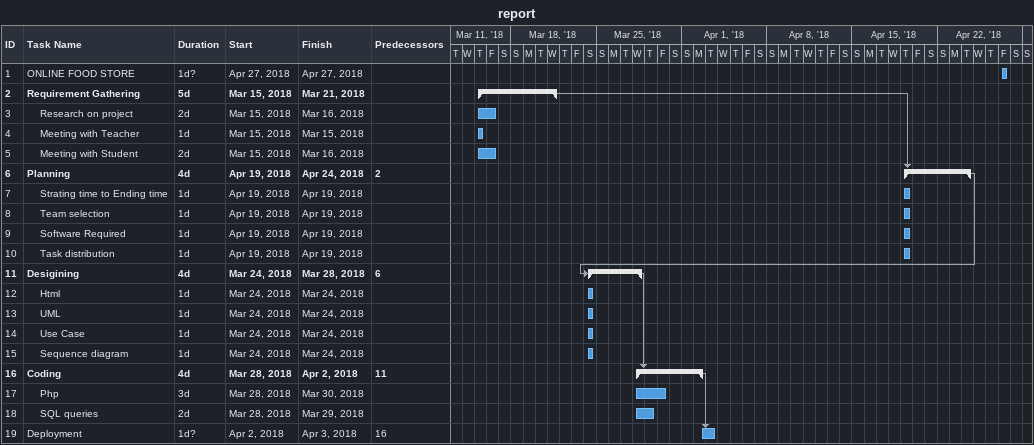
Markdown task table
report

| ID | Level | Task | Duration | Start | Finish | Predecessors |
|---|---|---|---|---|---|---|
| 1 | 1 | ONLINE FOOD STORE | 1d? | 2018-04-27 | 2018-04-27 |  |
| 2 | 1 | **Requirement Gathering** | 5d | 2018-03-15 | 2018-03-21 |  |
| 3 | 2 | Research on project | 2d | 2018-03-15 | 2018-03-16 |  |
| 4 | 2 | Meeting with Teacher | 1d | 2018-03-15 | 2018-03-15 |  |
| 5 | 2 | Meeting with Student | 2d | 2018-03-15 | 2018-03-16 |  |
| 6 | 1 | **Planning** | 4d | 2018-04-19 | 2018-04-24 | 2 |
| 7 | 2 | Strating time to Ending time | 1d | 2018-04-19 | 2018-04-19 |  |
| 8 | 2 | Team selection | 1d | 2018-04-19 | 2018-04-19 |  |
| 9 | 2 | Software Required | 1d | 2018-04-19 | 2018-04-19 |  |
| 10 | 2 | Task distribution | 1d | 2018-04-19 | 2018-04-19 |  |
| 11 | 1 | **Desigining** | 4d | 2018-03-24 | 2018-03-28 | 6 |
| 12 | 2 | Html | 1d | 2018-03-24 | 2018-03-24 |  |
| 13 | 2 | UML | 1d | 2018-03-24 | 2018-03-24 |  |
| 14 | 2 | Use Case | 1d | 2018-03-24 | 2018-03-24 |  |
| 15 | 2 | Sequence diagram | 1d | 2018-03-24 | 2018-03-24 |  |
| 16 | 1 | **Coding** | 4d | 2018-03-28 | 2018-04-02 | 11 |
| 17 | 2 | Php | 3d | 2018-03-28 | 2018-03-30 |  |
| 18 | 2 | SQL queries | 2d | 2018-03-28 | 2018-03-29 |  |
| 19 | 1 | Deployment | 1d? | 2018-04-02 | 2018-04-03 | 16 |
